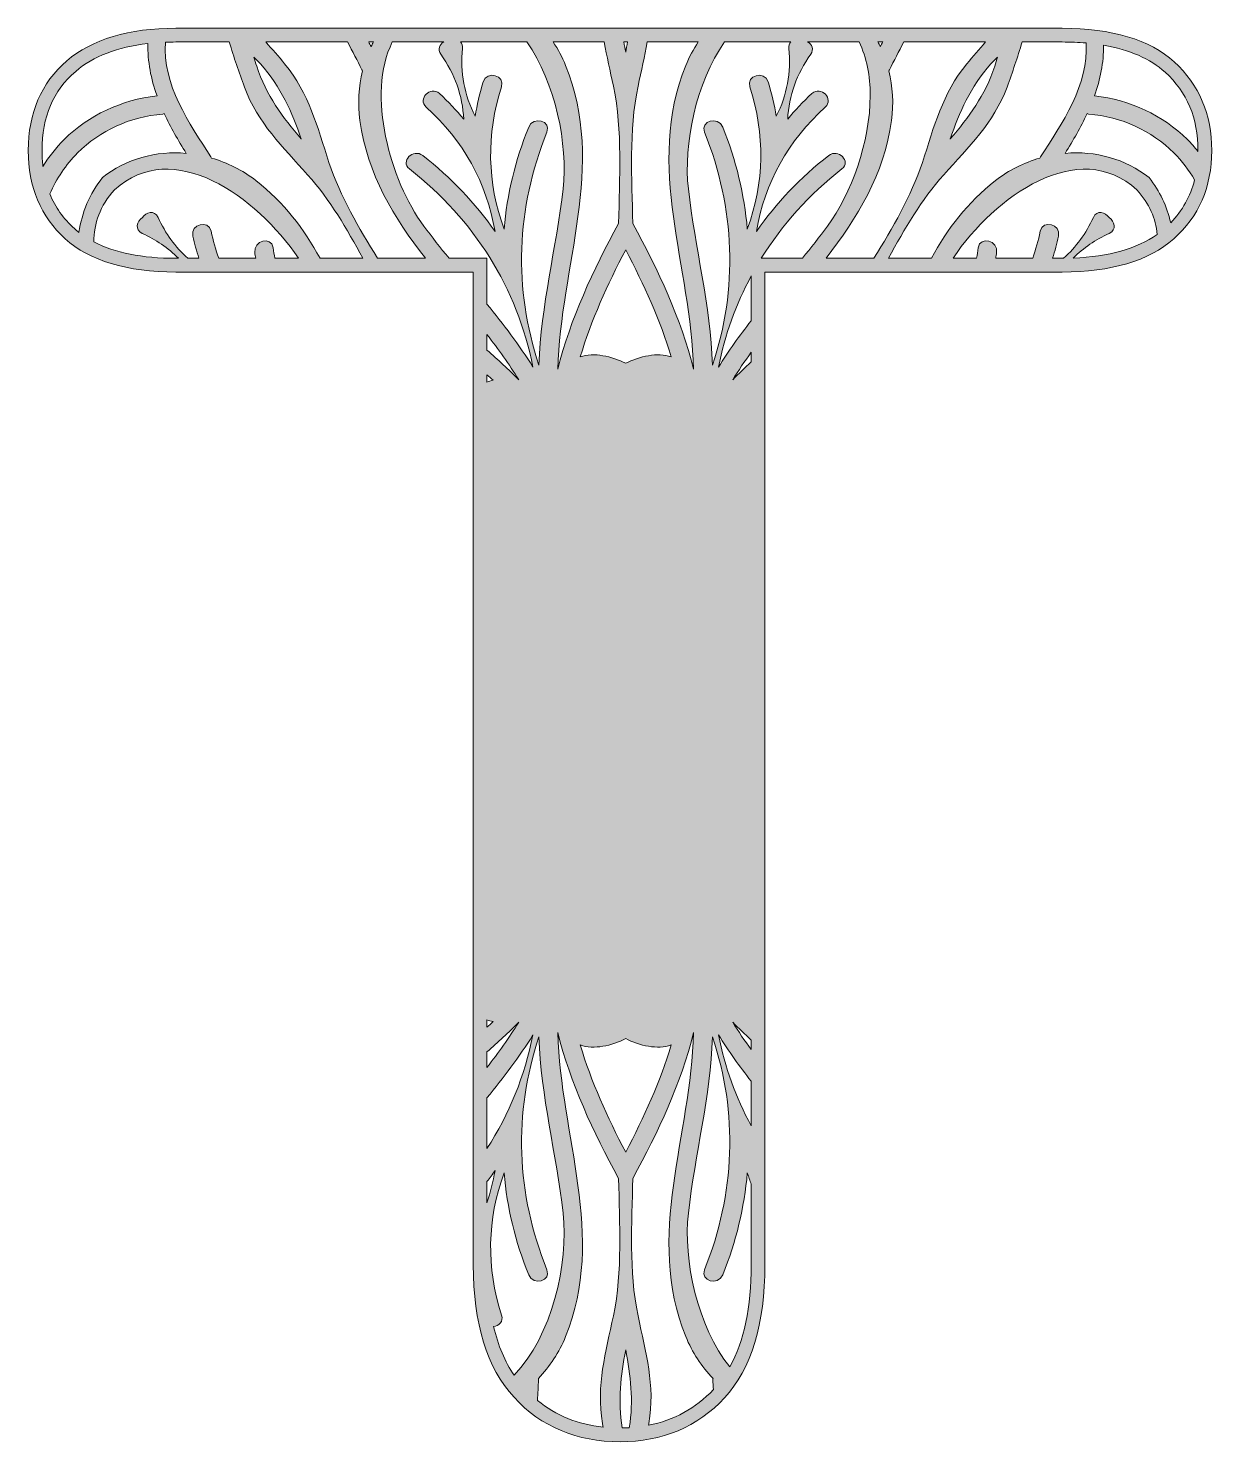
# Model space of a CAD drawing. Extents: x -864 to 2539, y -2536 to -44.
# Drawn here: x 597.6 to 942.4, y -2535.9 to -2124.1 of the extents above; entities that cross this region are included whole.
import ezdxf

# ---------------------------------------------------------------- set-up
doc = ezdxf.new("R2010")
doc.units = 0
doc.header["$MEASUREMENT"] = 0
doc.layers.add('Layer 1', color=7, linetype='Continuous', lineweight=0)

msp = doc.modelspace()

# ---------------------------------------------------------------- hatches: boundary and pattern name
at = {"layer": 'Layer 1', "true_color": 0xed1c24, "transparency": 33554687}
h = msp.add_hatch(color=240, dxfattribs=at)
h.dxf.hatch_style = 2
edge = h.paths.add_edge_path()
edge.add_spline(control_points=[(924.17, -2167.58), (917.28, -2162.06), (908.49, -2159.73), (899.72, -2160.5), (902.08, -2156.71), (904.28, -2152.86), (906.11, -2148.93), (906.26, -2148.95), (906.37, -2149.03), (906.52, -2149.05), (916.22, -2149.83), (924.79, -2153.87), (931.41, -2160.34), (933.75, -2162.74), (935.77, -2165.39), (937.44, -2168.26), (936.23, -2173.05), (933.92, -2177.18), (930.48, -2180.72), (929.38, -2175.97), (927.28, -2171.47), (924.17, -2167.58)], knot_values=[0, 0, 0, 0, 1, 1, 1, 2, 2, 2, 3, 3, 3, 4, 4, 4, 5, 5, 5, 6, 6, 6, 7, 7, 7, 7], degree=3, periodic=0)
edge = h.paths.add_edge_path()
edge.add_spline(control_points=[(864.36, -2166.73), (871.67, -2158.54), (878.83, -2151.74), (882.78, -2141.18), (884.4, -2136.86), (885.84, -2132.47), (887.18, -2128.05), (887.18, -2128.05), (898.85, -2128.05), (898.85, -2128.05), (901.29, -2128.05), (903.61, -2128.15), (905.82, -2128.34), (906.75, -2140.3), (898.7, -2152.06), (892.54, -2161.52), (892.46, -2161.64), (892.4, -2161.76), (892.35, -2161.88), (887.78, -2163.2), (883.36, -2165.38), (879.42, -2168.44), (871.23, -2174.8), (865.39, -2182.58), (860.74, -2191.08), (860.74, -2191.08), (848.24, -2191.08), (848.24, -2191.08), (852.93, -2182.52), (857.78, -2174.1), (864.36, -2166.73)], knot_values=[0, 0, 0, 0, 1, 1, 1, 2, 2, 2, 3, 3, 3, 4, 4, 4, 5, 5, 5, 6, 6, 6, 7, 7, 7, 8, 8, 8, 9, 9, 9, 10, 10, 10, 10], degree=3, periodic=0)
edge = h.paths.add_edge_path()
edge.add_spline(control_points=[(880.01, -2132.43), (879.73, -2133.32), (879.48, -2134.21), (879.2, -2135.1), (876.43, -2143.61), (871.59, -2150.07), (866.25, -2156.27), (866.25, -2156.27), (866.21, -2156.32), (866.21, -2156.32), (868.92, -2148.57), (872.09, -2141.13), (878.1, -2134.46), (878.72, -2133.77), (879.38, -2133.11), (880.01, -2132.43)], knot_values=[0, 0, 0, 0, 1, 1, 1, 2, 2, 2, 3, 3, 3, 4, 4, 4, 5, 5, 5, 5], degree=3, periodic=0)
edge = h.paths.add_edge_path()
edge.add_spline(control_points=[(849.12, -2150.94), (849.79, -2145.98), (849.47, -2141.05), (848.32, -2136.41), (848.4, -2136.3), (848.49, -2136.25), (848.55, -2136.12), (849.85, -2133.55), (851.23, -2130.8), (852.73, -2128.05), (852.73, -2128.05), (876.53, -2128.05), (876.53, -2128.05), (874.66, -2130.13), (872.82, -2132.25), (871.05, -2134.41), (863.89, -2143.11), (861.57, -2152.69), (858.13, -2163.13), (854.8, -2173.19), (849.45, -2182.14), (843.99, -2191.08), (843.99, -2191.08), (830.04, -2191.08), (830.04, -2191.08), (839.2, -2179.21), (846.96, -2166.64), (849.12, -2150.94)], knot_values=[0, 0, 0, 0, 1, 1, 1, 2, 2, 2, 3, 3, 3, 4, 4, 4, 5, 5, 5, 6, 6, 6, 7, 7, 7, 8, 8, 8, 9, 9, 9, 9], degree=3, periodic=0)
edge = h.paths.add_edge_path()
edge.add_spline(control_points=[(846.57, -2128.05), (846.33, -2128.5), (846.08, -2128.94), (845.84, -2129.38), (845.63, -2128.93), (845.41, -2128.49), (845.18, -2128.05), (845.18, -2128.05), (846.57, -2128.05), (846.57, -2128.05)], knot_values=[0, 0, 0, 0, 1, 1, 1, 2, 2, 2, 3, 3, 3, 3], degree=3, periodic=0)
edge = h.paths.add_edge_path()
edge.add_spline(control_points=[(830.81, -2161.12), (822.55, -2167.57), (815.51, -2175.03), (809.74, -2183.25), (812.15, -2169.08), (819.03, -2156.76), (829.81, -2147.02), (832.45, -2144.63), (828.57, -2140.72), (825.94, -2143.09), (823.34, -2145.44), (821.01, -2147.97), (818.86, -2150.58), (819.22, -2143.65), (821.49, -2137.34), (825.57, -2131.61), (826.6, -2130.15), (825.9, -2128.73), (824.68, -2128.05), (824.68, -2128.05), (839.67, -2128.05), (839.67, -2128.05), (841.92, -2132.58), (842.91, -2137.95), (842.91, -2143.64), (842.91, -2157.12), (837.42, -2172.29), (830.48, -2181.7), (828.12, -2184.9), (825.65, -2188.01), (823.15, -2191.08), (823.15, -2191.08), (811.17, -2191.08), (811.17, -2191.08), (817.25, -2181.26), (825.14, -2172.48), (834.68, -2165.06), (837.48, -2162.87), (833.57, -2158.98), (830.81, -2161.12)], knot_values=[0, 0, 0, 0, 1, 1, 1, 2, 2, 2, 3, 3, 3, 4, 4, 4, 5, 5, 5, 6, 6, 6, 7, 7, 7, 8, 8, 8, 9, 9, 9, 10, 10, 10, 11, 11, 11, 12, 12, 12, 13, 13, 13, 13], degree=3, periodic=0)
edge = h.paths.add_edge_path()
edge.add_spline(control_points=[(808.22, -2443.94), (803.79, -2435.68), (800.57, -2426.78), (798.7, -2417.39), (801.6, -2422.08), (804.83, -2426.53), (808.22, -2430.87), (808.22, -2430.87), (808.22, -2443.94), (808.22, -2443.94)], knot_values=[0, 0, 0, 0, 1, 1, 1, 2, 2, 2, 3, 3, 3, 3], degree=3, periodic=0)
edge = h.paths.add_edge_path()
edge.add_spline(control_points=[(771.66, -2509.19), (773.07, -2516.58), (774, -2523.94), (772.71, -2531.86), (772.02, -2531.9), (771.33, -2531.93), (770.63, -2531.94), (769.33, -2523.98), (770.25, -2516.6), (771.66, -2509.19)], knot_values=[0, 0, 0, 0, 1, 1, 1, 2, 2, 2, 3, 3, 3, 3], degree=3, periodic=0)
edge = h.paths.add_edge_path()
edge.add_spline(control_points=[(735.48, -2499.04), (731.03, -2485.22), (731.23, -2471.11), (736.22, -2457.63), (737.1, -2467.64), (739.47, -2477.62), (743.4, -2487.32), (744.72, -2490.57), (750.05, -2489.15), (748.71, -2485.85), (739.72, -2463.67), (738.92, -2440.11), (746.38, -2418), (746.92, -2435.27), (751.47, -2452.07), (753.41, -2469.33), (755.05, -2483.96), (750.15, -2505.32), (739.14, -2516.58), (736.47, -2512.64), (734.47, -2507.91), (733.15, -2502.4), (734.69, -2502.23), (736.1, -2500.95), (735.48, -2499.04)], knot_values=[0, 0, 0, 0, 1, 1, 1, 2, 2, 2, 3, 3, 3, 4, 4, 4, 5, 5, 5, 6, 6, 6, 7, 7, 7, 8, 8, 8, 8], degree=3, periodic=0)
edge = h.paths.add_edge_path()
edge.add_spline(control_points=[(731.24, -2460.13), (732.04, -2459.08), (732.83, -2458.01), (733.59, -2456.92), (733.04, -2460.15), (732.24, -2463.28), (731.24, -2466.31), (731.24, -2466.31), (731.24, -2460.13), (731.24, -2460.13)], knot_values=[0, 0, 0, 0, 1, 1, 1, 2, 2, 2, 3, 3, 3, 3], degree=3, periodic=0)
edge = h.paths.add_edge_path()
edge.add_spline(control_points=[(731.24, -2435.72), (736.03, -2429.85), (740.64, -2423.85), (744.63, -2417.39), (742.25, -2429.33), (737.7, -2440.49), (731.24, -2450.52), (731.24, -2450.52), (731.24, -2435.72), (731.24, -2435.72)], knot_values=[0, 0, 0, 0, 1, 1, 1, 2, 2, 2, 3, 3, 3, 3], degree=3, periodic=0)
edge = h.paths.add_edge_path()
edge.add_spline(control_points=[(731.24, -2217.86), (731.24, -2217.86), (731.24, -2213.31), (731.24, -2213.31), (734.54, -2217.57), (737.69, -2221.93), (740.48, -2226.5), (737.57, -2223.49), (734.47, -2220.61), (731.24, -2217.86)], knot_values=[0, 0, 0, 0, 1, 1, 1, 2, 2, 2, 3, 3, 3, 3], degree=3, periodic=0)
edge = h.paths.add_edge_path()
edge.add_spline(control_points=[(731.24, -2225.03), (731.83, -2225.56), (732.42, -2226.1), (733, -2226.64), (732.41, -2226.75), (731.82, -2226.92), (731.24, -2227.14), (731.24, -2227.14), (731.24, -2225.03), (731.24, -2225.03)], knot_values=[0, 0, 0, 0, 1, 1, 1, 2, 2, 2, 3, 3, 3, 3], degree=3, periodic=0)
edge = h.paths.add_edge_path()
edge.add_spline(control_points=[(731.24, -2413.03), (731.82, -2413.25), (732.41, -2413.43), (733, -2413.53), (732.42, -2414.08), (731.83, -2414.61), (731.24, -2415.15), (731.24, -2415.15), (731.24, -2413.03), (731.24, -2413.03)], knot_values=[0, 0, 0, 0, 1, 1, 1, 2, 2, 2, 3, 3, 3, 3], degree=3, periodic=0)
edge = h.paths.add_edge_path()
edge.add_spline(control_points=[(731.24, -2422.32), (734.47, -2419.56), (737.57, -2416.69), (740.48, -2413.68), (737.69, -2418.25), (734.54, -2422.61), (731.24, -2426.87), (731.24, -2426.87), (731.24, -2422.32), (731.24, -2422.32)], knot_values=[0, 0, 0, 0, 1, 1, 1, 2, 2, 2, 3, 3, 3, 3], degree=3, periodic=0)
edge = h.paths.add_edge_path()
edge.add_spline(control_points=[(753.41, -2170.84), (751.47, -2188.1), (746.92, -2204.9), (746.38, -2222.18), (738.92, -2200.06), (739.72, -2176.5), (748.71, -2154.32), (750.05, -2151.02), (744.72, -2149.6), (743.4, -2152.85), (739.47, -2162.56), (737.1, -2172.54), (736.22, -2182.55), (731.23, -2169.06), (731.03, -2154.96), (735.48, -2141.13), (736.58, -2137.74), (731.25, -2136.3), (730.17, -2139.67), (729.09, -2143), (728.35, -2146.35), (727.78, -2149.7), (724.64, -2143.5), (723.43, -2136.9), (724.11, -2129.91), (724.18, -2129.1), (723.95, -2128.48), (723.54, -2128.05), (723.54, -2128.05), (742.84, -2128.05), (742.84, -2128.05), (751.23, -2139.88), (754.85, -2157.96), (753.41, -2170.84)], knot_values=[0, 0, 0, 0, 1, 1, 1, 2, 2, 2, 3, 3, 3, 4, 4, 4, 5, 5, 5, 6, 6, 6, 7, 7, 7, 8, 8, 8, 9, 9, 9, 10, 10, 10, 11, 11, 11, 11], degree=3, periodic=0)
edge = h.paths.add_edge_path()
edge.add_spline(control_points=[(768.07, -2140.93), (770.83, -2154.19), (769.79, -2167.54), (769.61, -2180.97), (762.16, -2194.49), (755.52, -2208.83), (751.88, -2223.44), (752.61, -2193.62), (766.06, -2164.05), (754.16, -2134.89), (753.18, -2132.45), (751.95, -2130.17), (750.53, -2128.05), (750.53, -2128.05), (765.38, -2128.05), (765.38, -2128.05), (766.13, -2132.26), (767.14, -2136.48), (768.07, -2140.93)], knot_values=[0, 0, 0, 0, 1, 1, 1, 2, 2, 2, 3, 3, 3, 4, 4, 4, 5, 5, 5, 6, 6, 6, 6], degree=3, periodic=0)
edge = h.paths.add_edge_path()
edge.add_spline(control_points=[(784.91, -2420.33), (781.74, -2431), (776.99, -2441.48), (771.66, -2451.53), (766.33, -2441.48), (761.59, -2431), (758.42, -2420.33), (762.36, -2421.78), (767.71, -2420.52), (771.66, -2418.49), (775.61, -2420.52), (780.97, -2421.78), (784.91, -2420.33)], knot_values=[0, 0, 0, 0, 1, 1, 1, 2, 2, 2, 3, 3, 3, 4, 4, 4, 4], degree=3, periodic=0)
edge = h.paths.add_edge_path()
edge.add_spline(control_points=[(771.66, -2221.69), (767.71, -2219.66), (762.36, -2218.4), (758.42, -2219.84), (761.59, -2209.17), (766.33, -2198.7), (771.66, -2188.65), (776.99, -2198.7), (781.74, -2209.17), (784.91, -2219.84), (780.97, -2218.4), (775.61, -2219.66), (771.66, -2221.69)], knot_values=[0, 0, 0, 0, 1, 1, 1, 2, 2, 2, 3, 3, 3, 4, 4, 4, 4], degree=3, periodic=0)
edge = h.paths.add_edge_path()
edge.add_spline(control_points=[(789.16, -2134.89), (777.27, -2164.05), (790.72, -2193.62), (791.44, -2223.44), (787.81, -2208.83), (781.17, -2194.49), (773.72, -2180.97), (773.53, -2167.54), (772.5, -2154.19), (775.26, -2140.93), (776.18, -2136.48), (777.2, -2132.26), (777.95, -2128.05), (777.95, -2128.05), (792.8, -2128.05), (792.8, -2128.05), (791.38, -2130.17), (790.15, -2132.45), (789.16, -2134.89)], knot_values=[0, 0, 0, 0, 1, 1, 1, 2, 2, 2, 3, 3, 3, 4, 4, 4, 5, 5, 5, 6, 6, 6, 6], degree=3, periodic=0)
edge = h.paths.add_edge_path()
edge.add_spline(control_points=[(819.22, -2129.91), (819.9, -2136.9), (818.69, -2143.5), (815.55, -2149.7), (814.98, -2146.35), (814.23, -2143), (813.16, -2139.67), (812.07, -2136.3), (806.74, -2137.74), (807.84, -2141.13), (812.3, -2154.96), (812.1, -2169.06), (807.1, -2182.55), (806.23, -2172.54), (803.85, -2162.56), (799.93, -2152.85), (798.6, -2149.6), (793.27, -2151.02), (794.61, -2154.32), (803.6, -2176.5), (804.41, -2200.06), (796.95, -2222.18), (796.4, -2204.9), (791.86, -2188.1), (789.92, -2170.84), (788.48, -2157.96), (792.09, -2139.88), (800.49, -2128.05), (800.49, -2128.05), (819.78, -2128.05), (819.78, -2128.05), (819.38, -2128.48), (819.14, -2129.1), (819.22, -2129.91)], knot_values=[0, 0, 0, 0, 1, 1, 1, 2, 2, 2, 3, 3, 3, 4, 4, 4, 5, 5, 5, 6, 6, 6, 7, 7, 7, 8, 8, 8, 9, 9, 9, 10, 10, 10, 11, 11, 11, 11], degree=3, periodic=0)
edge = h.paths.add_edge_path()
edge.add_spline(control_points=[(772.19, -2128.05), (772.03, -2129.03), (771.85, -2130.01), (771.66, -2130.99), (771.48, -2130.01), (771.3, -2129.03), (771.13, -2128.05), (771.13, -2128.05), (772.19, -2128.05), (772.19, -2128.05)], knot_values=[0, 0, 0, 0, 1, 1, 1, 2, 2, 2, 3, 3, 3, 3], degree=3, periodic=0)
edge = h.paths.add_edge_path()
edge.add_spline(control_points=[(712.85, -2181.7), (702.98, -2168.32), (696.05, -2143.33), (703.65, -2128.05), (703.65, -2128.05), (718.65, -2128.05), (718.65, -2128.05), (717.43, -2128.73), (716.72, -2130.15), (717.76, -2131.61), (721.84, -2137.34), (724.11, -2143.65), (724.46, -2150.58), (722.32, -2147.97), (719.98, -2145.44), (717.39, -2143.09), (714.76, -2140.72), (710.88, -2144.63), (713.51, -2147.02), (724.29, -2156.76), (731.17, -2169.08), (733.59, -2183.25), (727.82, -2175.03), (720.78, -2167.57), (712.52, -2161.12), (709.76, -2158.98), (705.85, -2162.87), (708.65, -2165.06), (727.57, -2179.79), (740.06, -2199.85), (744.63, -2222.79), (740.64, -2216.32), (736.03, -2210.33), (731.24, -2204.45), (731.24, -2204.45), (731.24, -2191.08), (731.24, -2191.08), (731.24, -2191.08), (720.18, -2191.08), (720.18, -2191.08), (717.67, -2188.01), (715.21, -2184.9), (712.85, -2181.7)], knot_values=[0, 0, 0, 0, 1, 1, 1, 2, 2, 2, 3, 3, 3, 4, 4, 4, 5, 5, 5, 6, 6, 6, 7, 7, 7, 8, 8, 8, 9, 9, 9, 10, 10, 10, 11, 11, 11, 12, 12, 12, 13, 13, 13, 14, 14, 14, 14], degree=3, periodic=0)
edge = h.paths.add_edge_path()
edge.add_spline(control_points=[(698.15, -2128.05), (697.92, -2128.49), (697.7, -2128.93), (697.48, -2129.38), (697.25, -2128.94), (697, -2128.5), (696.76, -2128.05), (696.76, -2128.05), (698.15, -2128.05), (698.15, -2128.05)], knot_values=[0, 0, 0, 0, 1, 1, 1, 2, 2, 2, 3, 3, 3, 3], degree=3, periodic=0)
edge = h.paths.add_edge_path()
edge.add_spline(control_points=[(685.19, -2163.13), (681.76, -2152.69), (679.44, -2143.11), (672.28, -2134.41), (670.5, -2132.25), (668.67, -2130.13), (666.8, -2128.05), (666.8, -2128.05), (690.6, -2128.05), (690.6, -2128.05), (692.1, -2130.8), (693.48, -2133.55), (694.78, -2136.12), (694.83, -2136.25), (694.93, -2136.3), (695.01, -2136.41), (693.85, -2141.05), (693.53, -2145.98), (694.21, -2150.94), (696.37, -2166.64), (704.13, -2179.21), (713.28, -2191.08), (713.28, -2191.08), (699.34, -2191.08), (699.34, -2191.08), (693.87, -2182.14), (688.52, -2173.19), (685.19, -2163.13)], knot_values=[0, 0, 0, 0, 1, 1, 1, 2, 2, 2, 3, 3, 3, 4, 4, 4, 5, 5, 5, 6, 6, 6, 7, 7, 7, 8, 8, 8, 9, 9, 9, 9], degree=3, periodic=0)
edge = h.paths.add_edge_path()
edge.add_spline(control_points=[(665.23, -2134.46), (671.23, -2141.13), (674.4, -2148.57), (677.12, -2156.32), (677.12, -2156.32), (677.08, -2156.27), (677.08, -2156.27), (671.74, -2150.07), (666.9, -2143.61), (664.13, -2135.1), (663.85, -2134.21), (663.6, -2133.32), (663.32, -2132.43), (663.94, -2133.11), (664.6, -2133.77), (665.23, -2134.46)], knot_values=[0, 0, 0, 0, 1, 1, 1, 2, 2, 2, 3, 3, 3, 4, 4, 4, 5, 5, 5, 5], degree=3, periodic=0)
edge = h.paths.add_edge_path()
edge.add_spline(control_points=[(663.9, -2168.44), (659.96, -2165.38), (655.55, -2163.2), (650.98, -2161.88), (650.92, -2161.76), (650.87, -2161.64), (650.79, -2161.52), (644.59, -2152), (636.48, -2140.15), (637.53, -2128.12), (638.54, -2128.08), (639.56, -2128.05), (640.6, -2128.05), (640.6, -2128.05), (656.15, -2128.05), (656.15, -2128.05), (657.48, -2132.47), (658.93, -2136.86), (660.55, -2141.18), (664.5, -2151.74), (671.66, -2158.54), (678.96, -2166.73), (685.55, -2174.1), (690.4, -2182.52), (695.08, -2191.08), (695.08, -2191.08), (682.59, -2191.08), (682.59, -2191.08), (677.93, -2182.58), (672.1, -2174.8), (663.9, -2168.44)], knot_values=[0, 0, 0, 0, 1, 1, 1, 2, 2, 2, 3, 3, 3, 4, 4, 4, 5, 5, 5, 6, 6, 6, 7, 7, 7, 8, 8, 8, 9, 9, 9, 10, 10, 10, 10], degree=3, periodic=0)
edge = h.paths.add_edge_path()
edge.add_spline(control_points=[(601.57, -2159.7), (601.57, -2149.83), (604.78, -2142.27), (611.39, -2136.6), (616.52, -2132.21), (623.58, -2129.5), (632.44, -2128.49), (632.3, -2133.75), (633.32, -2138.81), (635.08, -2143.72), (624.61, -2144.94), (615.25, -2149.35), (607.99, -2156.42), (605.64, -2158.83), (603.58, -2161.49), (601.84, -2164.34), (601.66, -2162.85), (601.57, -2161.31), (601.57, -2159.7)], knot_values=[0, 0, 0, 0, 1, 1, 1, 2, 2, 2, 3, 3, 3, 4, 4, 4, 5, 5, 5, 6, 6, 6, 6], degree=3, periodic=0)
edge = h.paths.add_edge_path()
edge.add_spline(control_points=[(603.84, -2172.31), (605.78, -2167.86), (608.51, -2163.83), (611.92, -2160.34), (618.53, -2153.87), (627.11, -2149.83), (636.8, -2149.05), (636.96, -2149.03), (637.07, -2148.95), (637.21, -2148.93), (639.04, -2152.86), (641.24, -2156.71), (643.6, -2160.5), (634.84, -2159.73), (626.05, -2162.06), (619.16, -2167.58), (615.44, -2172.23), (613.18, -2177.74), (612.33, -2183.53), (611.88, -2183.17), (611.44, -2182.81), (611.02, -2182.43), (607.8, -2179.51), (605.41, -2176.15), (603.84, -2172.31)], knot_values=[0, 0, 0, 0, 1, 1, 1, 2, 2, 2, 3, 3, 3, 4, 4, 4, 5, 5, 5, 6, 6, 6, 7, 7, 7, 8, 8, 8, 8], degree=3, periodic=0)
edge = h.paths.add_edge_path()
edge.add_spline(control_points=[(668.91, -2188), (668.42, -2184.48), (663.09, -2185.92), (663.57, -2189.39), (663.65, -2189.96), (663.75, -2190.52), (663.84, -2191.08), (663.84, -2191.08), (653.05, -2191.08), (653.05, -2191.08), (652.17, -2188.53), (651.44, -2185.9), (650.86, -2183.2), (650.1, -2179.71), (644.77, -2181.13), (645.51, -2184.59), (646, -2186.81), (646.6, -2188.97), (647.29, -2191.08), (647.29, -2191.08), (644.07, -2191.08), (644.07, -2191.08), (640.4, -2187.8), (637.51, -2183.82), (635.38, -2179.17), (634.38, -2176.94), (631.84, -2177.59), (630.81, -2179.23), (629.17, -2180.27), (628.52, -2182.8), (630.74, -2183.81), (634.79, -2185.65), (638.32, -2188.08), (641.33, -2191.08), (641.33, -2191.08), (640.6, -2191.08), (640.6, -2191.08), (630.76, -2191.08), (622.76, -2189.48), (616.69, -2186.32), (616.68, -2180.97), (618.46, -2175.77), (622.7, -2171.12), (639.71, -2155.63), (664.08, -2172.92), (676.29, -2191.08), (676.29, -2191.08), (669.41, -2191.08), (669.41, -2191.08), (669.24, -2190.06), (669.06, -2189.03), (668.91, -2188)], knot_values=[0, 0, 0, 0, 1, 1, 1, 2, 2, 2, 3, 3, 3, 4, 4, 4, 5, 5, 5, 6, 6, 6, 7, 7, 7, 8, 8, 8, 9, 9, 9, 10, 10, 10, 11, 11, 11, 12, 12, 12, 13, 13, 13, 14, 14, 14, 15, 15, 15, 16, 16, 16, 17, 17, 17, 17], degree=3, periodic=0)
edge = h.paths.add_edge_path()
edge.add_spline(control_points=[(745.96, -2523.94), (746.05, -2521.85), (746.17, -2519.8), (746.27, -2517.84), (746.27, -2517.71), (746.22, -2517.62), (746.21, -2517.49), (749.52, -2514.04), (752.28, -2509.94), (754.16, -2505.29), (766.06, -2476.12), (752.61, -2446.56), (751.88, -2416.74), (755.52, -2431.35), (762.16, -2445.68), (769.61, -2459.2), (769.79, -2472.63), (770.83, -2485.99), (768.07, -2499.24), (765.83, -2510.01), (763.03, -2519.46), (764.89, -2530.59), (764.95, -2530.95), (765.02, -2531.32), (765.08, -2531.68), (757.73, -2530.9), (751.33, -2528.31), (745.96, -2523.94)], knot_values=[0, 0, 0, 0, 1, 1, 1, 2, 2, 2, 3, 3, 3, 4, 4, 4, 5, 5, 5, 6, 6, 6, 7, 7, 7, 8, 8, 8, 9, 9, 9, 9], degree=3, periodic=0)
edge = h.paths.add_edge_path()
edge.add_spline(control_points=[(778.34, -2531.16), (778.37, -2530.97), (778.41, -2530.78), (778.44, -2530.59), (780.29, -2519.46), (777.5, -2510.01), (775.26, -2499.24), (772.5, -2485.99), (773.53, -2472.63), (773.72, -2459.2), (781.17, -2445.68), (787.81, -2431.35), (791.44, -2416.74), (790.72, -2446.56), (777.27, -2476.12), (789.16, -2505.29), (791.05, -2509.94), (793.8, -2514.04), (797.12, -2517.49), (797.11, -2517.62), (797.05, -2517.71), (797.05, -2517.84), (797.1, -2518.79), (797.16, -2519.77), (797.21, -2520.75), (792.04, -2526.22), (785.72, -2529.7), (778.34, -2531.16)], knot_values=[0, 0, 0, 0, 1, 1, 1, 2, 2, 2, 3, 3, 3, 4, 4, 4, 5, 5, 5, 6, 6, 6, 7, 7, 7, 8, 8, 8, 9, 9, 9, 9], degree=3, periodic=0)
edge = h.paths.add_edge_path()
edge.add_spline(control_points=[(808.22, -2484.44), (808.22, -2496.75), (806.13, -2506.69), (802.02, -2514.14), (792.54, -2502.44), (788.39, -2482.97), (789.92, -2469.33), (791.86, -2452.07), (796.4, -2435.27), (796.95, -2418), (804.41, -2440.11), (803.6, -2463.67), (794.61, -2485.85), (793.27, -2489.15), (798.6, -2490.57), (799.93, -2487.32), (803.85, -2477.62), (806.23, -2467.64), (807.1, -2457.63), (807.51, -2458.72), (807.87, -2459.83), (808.22, -2460.93), (808.22, -2460.93), (808.22, -2484.44), (808.22, -2484.44)], knot_values=[0, 0, 0, 0, 1, 1, 1, 2, 2, 2, 3, 3, 3, 4, 4, 4, 5, 5, 5, 6, 6, 6, 7, 7, 7, 8, 8, 8, 8], degree=3, periodic=0)
edge = h.paths.add_edge_path()
edge.add_spline(control_points=[(808.22, -2421.69), (806.33, -2419.08), (804.52, -2416.42), (802.85, -2413.68), (804.57, -2415.46), (806.37, -2417.2), (808.22, -2418.89), (808.22, -2418.89), (808.22, -2421.69), (808.22, -2421.69)], knot_values=[0, 0, 0, 0, 1, 1, 1, 2, 2, 2, 3, 3, 3, 3], degree=3, periodic=0)
edge = h.paths.add_edge_path()
edge.add_spline(control_points=[(808.22, -2221.28), (806.37, -2222.98), (804.57, -2224.71), (802.85, -2226.5), (804.52, -2223.76), (806.33, -2221.09), (808.22, -2218.48), (808.22, -2218.48), (808.22, -2221.28), (808.22, -2221.28)], knot_values=[0, 0, 0, 0, 1, 1, 1, 2, 2, 2, 3, 3, 3, 3], degree=3, periodic=0)
edge = h.paths.add_edge_path()
edge.add_spline(control_points=[(808.22, -2209.3), (804.83, -2213.64), (801.6, -2218.09), (798.7, -2222.79), (800.57, -2213.4), (803.79, -2204.5), (808.22, -2196.24), (808.22, -2196.24), (808.22, -2209.3), (808.22, -2209.3)], knot_values=[0, 0, 0, 0, 1, 1, 1, 2, 2, 2, 3, 3, 3, 3], degree=3, periodic=0)
edge = h.paths.add_edge_path()
edge.add_spline(control_points=[(902.06, -2191.01), (905.06, -2188.04), (908.57, -2185.64), (912.58, -2183.81), (914.81, -2182.8), (914.16, -2180.27), (912.52, -2179.23), (911.48, -2177.59), (908.95, -2176.94), (907.94, -2179.17), (905.82, -2183.82), (902.93, -2187.79), (899.27, -2191.07), (899.13, -2191.07), (898.99, -2191.08), (898.85, -2191.08), (898.85, -2191.08), (896.03, -2191.08), (896.03, -2191.08), (896.72, -2188.97), (897.33, -2186.81), (897.81, -2184.59), (898.56, -2181.13), (893.23, -2179.71), (892.47, -2183.2), (891.89, -2185.9), (891.15, -2188.53), (890.27, -2191.08), (890.27, -2191.08), (879.49, -2191.08), (879.49, -2191.08), (879.58, -2190.52), (879.68, -2189.96), (879.76, -2189.39), (880.23, -2185.92), (874.92, -2184.48), (874.41, -2188), (874.27, -2189.03), (874.09, -2190.06), (873.92, -2191.08), (873.92, -2191.08), (867.04, -2191.08), (867.04, -2191.08), (879.25, -2172.92), (903.62, -2155.63), (920.63, -2171.12), (924.28, -2175.13), (926.11, -2179.55), (926.54, -2184.12), (920.63, -2188.31), (912.43, -2190.62), (902.06, -2191.01)], knot_values=[0, 0, 0, 0, 1, 1, 1, 2, 2, 2, 3, 3, 3, 4, 4, 4, 5, 5, 5, 6, 6, 6, 7, 7, 7, 8, 8, 8, 9, 9, 9, 10, 10, 10, 11, 11, 11, 12, 12, 12, 13, 13, 13, 14, 14, 14, 15, 15, 15, 16, 16, 16, 17, 17, 17, 17], degree=3, periodic=0)
edge = h.paths.add_edge_path()
edge.add_spline(control_points=[(938.43, -2159.96), (937.46, -2158.73), (936.43, -2157.55), (935.33, -2156.42), (928.08, -2149.35), (918.72, -2144.94), (908.25, -2143.72), (909.95, -2138.96), (910.97, -2134.07), (910.91, -2128.99), (918.49, -2130.29), (924.5, -2132.91), (928.83, -2136.84), (935.29, -2142.7), (938.43, -2150.18), (938.43, -2159.7), (938.43, -2159.79), (938.43, -2159.87), (938.43, -2159.96)], knot_values=[0, 0, 0, 0, 1, 1, 1, 2, 2, 2, 3, 3, 3, 4, 4, 4, 5, 5, 5, 6, 6, 6, 6], degree=3, periodic=0)
edge = h.paths.add_edge_path()
edge.add_spline(control_points=[(931.52, -2133.87), (924.33, -2127.36), (913.34, -2124.05), (898.85, -2124.05), (898.85, -2124.05), (640.6, -2124.05), (640.6, -2124.05), (626.85, -2124.05), (616.15, -2127.25), (608.79, -2133.56), (601.34, -2139.95), (597.57, -2148.74), (597.57, -2159.7), (597.57, -2170.28), (601.2, -2178.92), (608.34, -2185.4), (615.43, -2191.82), (626.28, -2195.08), (640.6, -2195.08), (640.6, -2195.08), (727.24, -2195.08), (727.24, -2195.08), (727.24, -2195.08), (727.24, -2484.44), (727.24, -2484.44), (727.24, -2501.48), (731.24, -2514.45), (739.12, -2523), (747.04, -2531.6), (757.43, -2535.95), (770.01, -2535.95), (782.37, -2535.95), (792.62, -2531.64), (800.48, -2523.14), (808.26, -2514.68), (812.22, -2501.66), (812.22, -2484.44), (812.22, -2484.44), (812.22, -2195.08), (812.22, -2195.08), (812.22, -2195.08), (898.85, -2195.08), (898.85, -2195.08), (913.15, -2195.08), (924.09, -2191.83), (931.36, -2185.41), (938.72, -2178.94), (942.43, -2170.29), (942.43, -2159.7), (942.43, -2149.13), (938.76, -2140.44), (931.52, -2133.87)], knot_values=[0, 0, 0, 0, 1, 1, 1, 2, 2, 2, 3, 3, 3, 4, 4, 4, 5, 5, 5, 6, 6, 6, 7, 7, 7, 8, 8, 8, 9, 9, 9, 10, 10, 10, 11, 11, 11, 12, 12, 12, 13, 13, 13, 14, 14, 14, 15, 15, 15, 16, 16, 16, 17, 17, 17, 17], degree=3, periodic=0)

# ---------------------------------------------------------------- linework, layer by layer
at = {"layer": 'Layer 1'}
for points, knots in [([(931.52, -2133.87), (924.33, -2127.36), (913.34, -2124.05), (898.85, -2124.05), (898.85, -2124.05), (640.6, -2124.05), (640.6, -2124.05), (626.85, -2124.05), (616.15, -2127.25), (608.79, -2133.56), (601.34, -2139.95), (597.57, -2148.74), (597.57, -2159.7), (597.57, -2170.28), (601.2, -2178.92), (608.34, -2185.4), (615.43, -2191.82), (626.28, -2195.08), (640.6, -2195.08), (640.6, -2195.08), (727.24, -2195.08), (727.24, -2195.08), (727.24, -2195.08), (727.24, -2484.44), (727.24, -2484.44), (727.24, -2501.48), (731.24, -2514.45), (739.12, -2523), (747.04, -2531.6), (757.43, -2535.95), (770.01, -2535.95), (782.37, -2535.95), (792.62, -2531.64), (800.48, -2523.14), (808.26, -2514.68), (812.22, -2501.66), (812.22, -2484.44), (812.22, -2484.44), (812.22, -2195.08), (812.22, -2195.08), (812.22, -2195.08), (898.85, -2195.08), (898.85, -2195.08), (913.15, -2195.08), (924.09, -2191.83), (931.36, -2185.41), (938.72, -2178.94), (942.43, -2170.29), (942.43, -2159.7), (942.43, -2149.13), (938.76, -2140.44), (931.52, -2133.87)], [0, 0, 0, 0, 1, 1, 1, 2, 2, 2, 3, 3, 3, 4, 4, 4, 5, 5, 5, 6, 6, 6, 7, 7, 7, 8, 8, 8, 9, 9, 9, 10, 10, 10, 11, 11, 11, 12, 12, 12, 13, 13, 13, 14, 14, 14, 15, 15, 15, 16, 16, 16, 17, 17, 17, 17]), ([(601.57, -2159.7), (601.57, -2149.83), (604.78, -2142.27), (611.39, -2136.6), (616.52, -2132.21), (623.58, -2129.5), (632.44, -2128.49), (632.3, -2133.75), (633.32, -2138.81), (635.08, -2143.72), (624.61, -2144.94), (615.25, -2149.35), (607.99, -2156.42), (605.64, -2158.83), (603.58, -2161.49), (601.84, -2164.34), (601.66, -2162.85), (601.57, -2161.31), (601.57, -2159.7)], [0, 0, 0, 0, 1, 1, 1, 2, 2, 2, 3, 3, 3, 4, 4, 4, 5, 5, 5, 6, 6, 6, 6]), ([(663.9, -2168.44), (659.96, -2165.38), (655.55, -2163.2), (650.98, -2161.88), (650.92, -2161.76), (650.87, -2161.64), (650.79, -2161.52), (644.59, -2152), (636.48, -2140.15), (637.53, -2128.12), (638.54, -2128.08), (639.56, -2128.05), (640.6, -2128.05), (640.6, -2128.05), (656.15, -2128.05), (656.15, -2128.05), (657.48, -2132.47), (658.93, -2136.86), (660.55, -2141.18), (664.5, -2151.74), (671.66, -2158.54), (678.96, -2166.73), (685.55, -2174.1), (690.4, -2182.52), (695.08, -2191.08), (695.08, -2191.08), (682.59, -2191.08), (682.59, -2191.08), (677.93, -2182.58), (672.1, -2174.8), (663.9, -2168.44)], [0, 0, 0, 0, 1, 1, 1, 2, 2, 2, 3, 3, 3, 4, 4, 4, 5, 5, 5, 6, 6, 6, 7, 7, 7, 8, 8, 8, 9, 9, 9, 10, 10, 10, 10]), ([(685.19, -2163.13), (681.76, -2152.69), (679.44, -2143.11), (672.28, -2134.41), (670.5, -2132.25), (668.67, -2130.13), (666.8, -2128.05), (666.8, -2128.05), (690.6, -2128.05), (690.6, -2128.05), (692.1, -2130.8), (693.48, -2133.55), (694.78, -2136.12), (694.83, -2136.25), (694.93, -2136.3), (695.01, -2136.41), (693.85, -2141.05), (693.53, -2145.98), (694.21, -2150.94), (696.37, -2166.64), (704.13, -2179.21), (713.28, -2191.08), (713.28, -2191.08), (699.34, -2191.08), (699.34, -2191.08), (693.87, -2182.14), (688.52, -2173.19), (685.19, -2163.13)], [0, 0, 0, 0, 1, 1, 1, 2, 2, 2, 3, 3, 3, 4, 4, 4, 5, 5, 5, 6, 6, 6, 7, 7, 7, 8, 8, 8, 9, 9, 9, 9]), ([(712.85, -2181.7), (702.98, -2168.32), (696.05, -2143.33), (703.65, -2128.05), (703.65, -2128.05), (718.65, -2128.05), (718.65, -2128.05), (717.43, -2128.73), (716.72, -2130.15), (717.76, -2131.61), (721.84, -2137.34), (724.11, -2143.65), (724.46, -2150.58), (722.32, -2147.97), (719.98, -2145.44), (717.39, -2143.09), (714.76, -2140.72), (710.88, -2144.63), (713.51, -2147.02), (724.29, -2156.76), (731.17, -2169.08), (733.59, -2183.25), (727.82, -2175.03), (720.78, -2167.57), (712.52, -2161.12), (709.76, -2158.98), (705.85, -2162.87), (708.65, -2165.06), (727.57, -2179.79), (740.06, -2199.85), (744.63, -2222.79), (740.64, -2216.32), (736.03, -2210.33), (731.24, -2204.45), (731.24, -2204.45), (731.24, -2191.08), (731.24, -2191.08), (731.24, -2191.08), (720.18, -2191.08), (720.18, -2191.08), (717.67, -2188.01), (715.21, -2184.9), (712.85, -2181.7)], [0, 0, 0, 0, 1, 1, 1, 2, 2, 2, 3, 3, 3, 4, 4, 4, 5, 5, 5, 6, 6, 6, 7, 7, 7, 8, 8, 8, 9, 9, 9, 10, 10, 10, 11, 11, 11, 12, 12, 12, 13, 13, 13, 14, 14, 14, 14]), ([(698.15, -2128.05), (697.92, -2128.49), (697.7, -2128.93), (697.48, -2129.38), (697.25, -2128.94), (697, -2128.5), (696.76, -2128.05), (696.76, -2128.05), (698.15, -2128.05), (698.15, -2128.05)], [0, 0, 0, 0, 1, 1, 1, 2, 2, 2, 3, 3, 3, 3]), ([(753.41, -2170.84), (751.47, -2188.1), (746.92, -2204.9), (746.38, -2222.18), (738.92, -2200.06), (739.72, -2176.5), (748.71, -2154.32), (750.05, -2151.02), (744.72, -2149.6), (743.4, -2152.85), (739.47, -2162.56), (737.1, -2172.54), (736.22, -2182.55), (731.23, -2169.06), (731.03, -2154.96), (735.48, -2141.13), (736.58, -2137.74), (731.25, -2136.3), (730.17, -2139.67), (729.09, -2143), (728.35, -2146.35), (727.78, -2149.7), (724.64, -2143.5), (723.43, -2136.9), (724.11, -2129.91), (724.18, -2129.1), (723.95, -2128.48), (723.54, -2128.05), (723.54, -2128.05), (742.84, -2128.05), (742.84, -2128.05), (751.23, -2139.88), (754.85, -2157.96), (753.41, -2170.84)], [0, 0, 0, 0, 1, 1, 1, 2, 2, 2, 3, 3, 3, 4, 4, 4, 5, 5, 5, 6, 6, 6, 7, 7, 7, 8, 8, 8, 9, 9, 9, 10, 10, 10, 11, 11, 11, 11]), ([(768.07, -2140.93), (770.83, -2154.19), (769.79, -2167.54), (769.61, -2180.97), (762.16, -2194.49), (755.52, -2208.83), (751.88, -2223.44), (752.61, -2193.62), (766.06, -2164.05), (754.16, -2134.89), (753.18, -2132.45), (751.95, -2130.17), (750.53, -2128.05), (750.53, -2128.05), (765.38, -2128.05), (765.38, -2128.05), (766.13, -2132.26), (767.14, -2136.48), (768.07, -2140.93)], [0, 0, 0, 0, 1, 1, 1, 2, 2, 2, 3, 3, 3, 4, 4, 4, 5, 5, 5, 6, 6, 6, 6]), ([(772.19, -2128.05), (772.03, -2129.03), (771.85, -2130.01), (771.66, -2130.99), (771.48, -2130.01), (771.3, -2129.03), (771.13, -2128.05), (771.13, -2128.05), (772.19, -2128.05), (772.19, -2128.05)], [0, 0, 0, 0, 1, 1, 1, 2, 2, 2, 3, 3, 3, 3]), ([(789.16, -2134.89), (777.27, -2164.05), (790.72, -2193.62), (791.44, -2223.44), (787.81, -2208.83), (781.17, -2194.49), (773.72, -2180.97), (773.53, -2167.54), (772.5, -2154.19), (775.26, -2140.93), (776.18, -2136.48), (777.2, -2132.26), (777.95, -2128.05), (777.95, -2128.05), (792.8, -2128.05), (792.8, -2128.05), (791.38, -2130.17), (790.15, -2132.45), (789.16, -2134.89)], [0, 0, 0, 0, 1, 1, 1, 2, 2, 2, 3, 3, 3, 4, 4, 4, 5, 5, 5, 6, 6, 6, 6]), ([(819.22, -2129.91), (819.9, -2136.9), (818.69, -2143.5), (815.55, -2149.7), (814.98, -2146.35), (814.23, -2143), (813.16, -2139.67), (812.07, -2136.3), (806.74, -2137.74), (807.84, -2141.13), (812.3, -2154.96), (812.1, -2169.06), (807.1, -2182.55), (806.23, -2172.54), (803.85, -2162.56), (799.93, -2152.85), (798.6, -2149.6), (793.27, -2151.02), (794.61, -2154.32), (803.6, -2176.5), (804.41, -2200.06), (796.95, -2222.18), (796.4, -2204.9), (791.86, -2188.1), (789.92, -2170.84), (788.48, -2157.96), (792.09, -2139.88), (800.49, -2128.05), (800.49, -2128.05), (819.78, -2128.05), (819.78, -2128.05), (819.38, -2128.48), (819.14, -2129.1), (819.22, -2129.91)], [0, 0, 0, 0, 1, 1, 1, 2, 2, 2, 3, 3, 3, 4, 4, 4, 5, 5, 5, 6, 6, 6, 7, 7, 7, 8, 8, 8, 9, 9, 9, 10, 10, 10, 11, 11, 11, 11]), ([(830.81, -2161.12), (822.55, -2167.57), (815.51, -2175.03), (809.74, -2183.25), (812.15, -2169.08), (819.03, -2156.76), (829.81, -2147.02), (832.45, -2144.63), (828.57, -2140.72), (825.94, -2143.09), (823.34, -2145.44), (821.01, -2147.97), (818.86, -2150.58), (819.22, -2143.65), (821.49, -2137.34), (825.57, -2131.61), (826.6, -2130.15), (825.9, -2128.73), (824.68, -2128.05), (824.68, -2128.05), (839.67, -2128.05), (839.67, -2128.05), (841.92, -2132.58), (842.91, -2137.95), (842.91, -2143.64), (842.91, -2157.12), (837.42, -2172.29), (830.48, -2181.7), (828.12, -2184.9), (825.65, -2188.01), (823.15, -2191.08), (823.15, -2191.08), (811.17, -2191.08), (811.17, -2191.08), (817.25, -2181.26), (825.14, -2172.48), (834.68, -2165.06), (837.48, -2162.87), (833.57, -2158.98), (830.81, -2161.12)], [0, 0, 0, 0, 1, 1, 1, 2, 2, 2, 3, 3, 3, 4, 4, 4, 5, 5, 5, 6, 6, 6, 7, 7, 7, 8, 8, 8, 9, 9, 9, 10, 10, 10, 11, 11, 11, 12, 12, 12, 13, 13, 13, 13]), ([(849.12, -2150.94), (849.79, -2145.98), (849.47, -2141.05), (848.32, -2136.41), (848.4, -2136.3), (848.49, -2136.25), (848.55, -2136.12), (849.85, -2133.55), (851.23, -2130.8), (852.73, -2128.05), (852.73, -2128.05), (876.53, -2128.05), (876.53, -2128.05), (874.66, -2130.13), (872.82, -2132.25), (871.05, -2134.41), (863.89, -2143.11), (861.57, -2152.69), (858.13, -2163.13), (854.8, -2173.19), (849.45, -2182.14), (843.99, -2191.08), (843.99, -2191.08), (830.04, -2191.08), (830.04, -2191.08), (839.2, -2179.21), (846.96, -2166.64), (849.12, -2150.94)], [0, 0, 0, 0, 1, 1, 1, 2, 2, 2, 3, 3, 3, 4, 4, 4, 5, 5, 5, 6, 6, 6, 7, 7, 7, 8, 8, 8, 9, 9, 9, 9]), ([(846.57, -2128.05), (846.33, -2128.5), (846.08, -2128.94), (845.84, -2129.38), (845.63, -2128.93), (845.41, -2128.49), (845.18, -2128.05), (845.18, -2128.05), (846.57, -2128.05), (846.57, -2128.05)], [0, 0, 0, 0, 1, 1, 1, 2, 2, 2, 3, 3, 3, 3]), ([(864.36, -2166.73), (871.67, -2158.54), (878.83, -2151.74), (882.78, -2141.18), (884.4, -2136.86), (885.84, -2132.47), (887.18, -2128.05), (887.18, -2128.05), (898.85, -2128.05), (898.85, -2128.05), (901.29, -2128.05), (903.61, -2128.15), (905.82, -2128.34), (906.75, -2140.3), (898.7, -2152.06), (892.54, -2161.52), (892.46, -2161.64), (892.4, -2161.76), (892.35, -2161.88), (887.78, -2163.2), (883.36, -2165.38), (879.42, -2168.44), (871.23, -2174.8), (865.39, -2182.58), (860.74, -2191.08), (860.74, -2191.08), (848.24, -2191.08), (848.24, -2191.08), (852.93, -2182.52), (857.78, -2174.1), (864.36, -2166.73)], [0, 0, 0, 0, 1, 1, 1, 2, 2, 2, 3, 3, 3, 4, 4, 4, 5, 5, 5, 6, 6, 6, 7, 7, 7, 8, 8, 8, 9, 9, 9, 10, 10, 10, 10]), ([(938.43, -2159.96), (937.46, -2158.73), (936.43, -2157.55), (935.33, -2156.42), (928.08, -2149.35), (918.72, -2144.94), (908.25, -2143.72), (909.95, -2138.96), (910.97, -2134.07), (910.91, -2128.99), (918.49, -2130.29), (924.5, -2132.91), (928.83, -2136.84), (935.29, -2142.7), (938.43, -2150.18), (938.43, -2159.7), (938.43, -2159.79), (938.43, -2159.87), (938.43, -2159.96)], [0, 0, 0, 0, 1, 1, 1, 2, 2, 2, 3, 3, 3, 4, 4, 4, 5, 5, 5, 6, 6, 6, 6]), ([(665.23, -2134.46), (671.23, -2141.13), (674.4, -2148.57), (677.12, -2156.32), (677.12, -2156.32), (677.08, -2156.27), (677.08, -2156.27), (671.74, -2150.07), (666.9, -2143.61), (664.13, -2135.1), (663.85, -2134.21), (663.6, -2133.32), (663.32, -2132.43), (663.94, -2133.11), (664.6, -2133.77), (665.23, -2134.46)], [0, 0, 0, 0, 1, 1, 1, 2, 2, 2, 3, 3, 3, 4, 4, 4, 5, 5, 5, 5]), ([(880.01, -2132.43), (879.73, -2133.32), (879.48, -2134.21), (879.2, -2135.1), (876.43, -2143.61), (871.59, -2150.07), (866.25, -2156.27), (866.25, -2156.27), (866.21, -2156.32), (866.21, -2156.32), (868.92, -2148.57), (872.09, -2141.13), (878.1, -2134.46), (878.72, -2133.77), (879.38, -2133.11), (880.01, -2132.43)], [0, 0, 0, 0, 1, 1, 1, 2, 2, 2, 3, 3, 3, 4, 4, 4, 5, 5, 5, 5]), ([(603.84, -2172.31), (605.78, -2167.86), (608.51, -2163.83), (611.92, -2160.34), (618.53, -2153.87), (627.11, -2149.83), (636.8, -2149.05), (636.96, -2149.03), (637.07, -2148.95), (637.21, -2148.93), (639.04, -2152.86), (641.24, -2156.71), (643.6, -2160.5), (634.84, -2159.73), (626.05, -2162.06), (619.16, -2167.58), (615.44, -2172.23), (613.18, -2177.74), (612.33, -2183.53), (611.88, -2183.17), (611.44, -2182.81), (611.02, -2182.43), (607.8, -2179.51), (605.41, -2176.15), (603.84, -2172.31)], [0, 0, 0, 0, 1, 1, 1, 2, 2, 2, 3, 3, 3, 4, 4, 4, 5, 5, 5, 6, 6, 6, 7, 7, 7, 8, 8, 8, 8]), ([(924.17, -2167.58), (917.28, -2162.06), (908.49, -2159.73), (899.72, -2160.5), (902.08, -2156.71), (904.28, -2152.86), (906.11, -2148.93), (906.26, -2148.95), (906.37, -2149.03), (906.52, -2149.05), (916.22, -2149.83), (924.79, -2153.87), (931.41, -2160.34), (933.75, -2162.74), (935.77, -2165.39), (937.44, -2168.26), (936.23, -2173.05), (933.92, -2177.18), (930.48, -2180.72), (929.38, -2175.97), (927.28, -2171.47), (924.17, -2167.58)], [0, 0, 0, 0, 1, 1, 1, 2, 2, 2, 3, 3, 3, 4, 4, 4, 5, 5, 5, 6, 6, 6, 7, 7, 7, 7]), ([(668.91, -2188), (668.42, -2184.48), (663.09, -2185.92), (663.57, -2189.39), (663.65, -2189.96), (663.75, -2190.52), (663.84, -2191.08), (663.84, -2191.08), (653.05, -2191.08), (653.05, -2191.08), (652.17, -2188.53), (651.44, -2185.9), (650.86, -2183.2), (650.1, -2179.71), (644.77, -2181.13), (645.51, -2184.59), (646, -2186.81), (646.6, -2188.97), (647.29, -2191.08), (647.29, -2191.08), (644.07, -2191.08), (644.07, -2191.08), (640.4, -2187.8), (637.51, -2183.82), (635.38, -2179.17), (634.38, -2176.94), (631.84, -2177.59), (630.81, -2179.23), (629.17, -2180.27), (628.52, -2182.8), (630.74, -2183.81), (634.79, -2185.65), (638.32, -2188.08), (641.33, -2191.08), (641.33, -2191.08), (640.6, -2191.08), (640.6, -2191.08), (630.76, -2191.08), (622.76, -2189.48), (616.69, -2186.32), (616.68, -2180.97), (618.46, -2175.77), (622.7, -2171.12), (639.71, -2155.63), (664.08, -2172.92), (676.29, -2191.08), (676.29, -2191.08), (669.41, -2191.08), (669.41, -2191.08), (669.24, -2190.06), (669.06, -2189.03), (668.91, -2188)], [0, 0, 0, 0, 1, 1, 1, 2, 2, 2, 3, 3, 3, 4, 4, 4, 5, 5, 5, 6, 6, 6, 7, 7, 7, 8, 8, 8, 9, 9, 9, 10, 10, 10, 11, 11, 11, 12, 12, 12, 13, 13, 13, 14, 14, 14, 15, 15, 15, 16, 16, 16, 17, 17, 17, 17]), ([(902.06, -2191.01), (905.06, -2188.04), (908.57, -2185.64), (912.58, -2183.81), (914.81, -2182.8), (914.16, -2180.27), (912.52, -2179.23), (911.48, -2177.59), (908.95, -2176.94), (907.94, -2179.17), (905.82, -2183.82), (902.93, -2187.79), (899.27, -2191.07), (899.13, -2191.07), (898.99, -2191.08), (898.85, -2191.08), (898.85, -2191.08), (896.03, -2191.08), (896.03, -2191.08), (896.72, -2188.97), (897.33, -2186.81), (897.81, -2184.59), (898.56, -2181.13), (893.23, -2179.71), (892.47, -2183.2), (891.89, -2185.9), (891.15, -2188.53), (890.27, -2191.08), (890.27, -2191.08), (879.49, -2191.08), (879.49, -2191.08), (879.58, -2190.52), (879.68, -2189.96), (879.76, -2189.39), (880.23, -2185.92), (874.92, -2184.48), (874.41, -2188), (874.27, -2189.03), (874.09, -2190.06), (873.92, -2191.08), (873.92, -2191.08), (867.04, -2191.08), (867.04, -2191.08), (879.25, -2172.92), (903.62, -2155.63), (920.63, -2171.12), (924.28, -2175.13), (926.11, -2179.55), (926.54, -2184.12), (920.63, -2188.31), (912.43, -2190.62), (902.06, -2191.01)], [0, 0, 0, 0, 1, 1, 1, 2, 2, 2, 3, 3, 3, 4, 4, 4, 5, 5, 5, 6, 6, 6, 7, 7, 7, 8, 8, 8, 9, 9, 9, 10, 10, 10, 11, 11, 11, 12, 12, 12, 13, 13, 13, 14, 14, 14, 15, 15, 15, 16, 16, 16, 17, 17, 17, 17]), ([(771.66, -2221.69), (767.71, -2219.66), (762.36, -2218.4), (758.42, -2219.84), (761.59, -2209.17), (766.33, -2198.7), (771.66, -2188.65), (776.99, -2198.7), (781.74, -2209.17), (784.91, -2219.84), (780.97, -2218.4), (775.61, -2219.66), (771.66, -2221.69)], [0, 0, 0, 0, 1, 1, 1, 2, 2, 2, 3, 3, 3, 4, 4, 4, 4]), ([(808.22, -2209.3), (804.83, -2213.64), (801.6, -2218.09), (798.7, -2222.79), (800.57, -2213.4), (803.79, -2204.5), (808.22, -2196.24), (808.22, -2196.24), (808.22, -2209.3), (808.22, -2209.3)], [0, 0, 0, 0, 1, 1, 1, 2, 2, 2, 3, 3, 3, 3]), ([(731.24, -2217.86), (731.24, -2217.86), (731.24, -2213.31), (731.24, -2213.31), (734.54, -2217.57), (737.69, -2221.93), (740.48, -2226.5), (737.57, -2223.49), (734.47, -2220.61), (731.24, -2217.86)], [0, 0, 0, 0, 1, 1, 1, 2, 2, 2, 3, 3, 3, 3]), ([(808.22, -2221.28), (806.37, -2222.98), (804.57, -2224.71), (802.85, -2226.5), (804.52, -2223.76), (806.33, -2221.09), (808.22, -2218.48), (808.22, -2218.48), (808.22, -2221.28), (808.22, -2221.28)], [0, 0, 0, 0, 1, 1, 1, 2, 2, 2, 3, 3, 3, 3]), ([(731.24, -2225.03), (731.83, -2225.56), (732.42, -2226.1), (733, -2226.64), (732.41, -2226.75), (731.82, -2226.92), (731.24, -2227.14), (731.24, -2227.14), (731.24, -2225.03), (731.24, -2225.03)], [0, 0, 0, 0, 1, 1, 1, 2, 2, 2, 3, 3, 3, 3]), ([(731.24, -2413.03), (731.82, -2413.25), (732.41, -2413.43), (733, -2413.53), (732.42, -2414.08), (731.83, -2414.61), (731.24, -2415.15), (731.24, -2415.15), (731.24, -2413.03), (731.24, -2413.03)], [0, 0, 0, 0, 1, 1, 1, 2, 2, 2, 3, 3, 3, 3]), ([(731.24, -2422.32), (734.47, -2419.56), (737.57, -2416.69), (740.48, -2413.68), (737.69, -2418.25), (734.54, -2422.61), (731.24, -2426.87), (731.24, -2426.87), (731.24, -2422.32), (731.24, -2422.32)], [0, 0, 0, 0, 1, 1, 1, 2, 2, 2, 3, 3, 3, 3]), ([(808.22, -2421.69), (806.33, -2419.08), (804.52, -2416.42), (802.85, -2413.68), (804.57, -2415.46), (806.37, -2417.2), (808.22, -2418.89), (808.22, -2418.89), (808.22, -2421.69), (808.22, -2421.69)], [0, 0, 0, 0, 1, 1, 1, 2, 2, 2, 3, 3, 3, 3]), ([(731.24, -2435.72), (736.03, -2429.85), (740.64, -2423.85), (744.63, -2417.39), (742.25, -2429.33), (737.7, -2440.49), (731.24, -2450.52), (731.24, -2450.52), (731.24, -2435.72), (731.24, -2435.72)], [0, 0, 0, 0, 1, 1, 1, 2, 2, 2, 3, 3, 3, 3]), ([(745.96, -2523.94), (746.05, -2521.85), (746.17, -2519.8), (746.27, -2517.84), (746.27, -2517.71), (746.22, -2517.62), (746.21, -2517.49), (749.52, -2514.04), (752.28, -2509.94), (754.16, -2505.29), (766.06, -2476.12), (752.61, -2446.56), (751.88, -2416.74), (755.52, -2431.35), (762.16, -2445.68), (769.61, -2459.2), (769.79, -2472.63), (770.83, -2485.99), (768.07, -2499.24), (765.83, -2510.01), (763.03, -2519.46), (764.89, -2530.59), (764.95, -2530.95), (765.02, -2531.32), (765.08, -2531.68), (757.73, -2530.9), (751.33, -2528.31), (745.96, -2523.94)], [0, 0, 0, 0, 1, 1, 1, 2, 2, 2, 3, 3, 3, 4, 4, 4, 5, 5, 5, 6, 6, 6, 7, 7, 7, 8, 8, 8, 9, 9, 9, 9]), ([(778.34, -2531.16), (778.37, -2530.97), (778.41, -2530.78), (778.44, -2530.59), (780.29, -2519.46), (777.5, -2510.01), (775.26, -2499.24), (772.5, -2485.99), (773.53, -2472.63), (773.72, -2459.2), (781.17, -2445.68), (787.81, -2431.35), (791.44, -2416.74), (790.72, -2446.56), (777.27, -2476.12), (789.16, -2505.29), (791.05, -2509.94), (793.8, -2514.04), (797.12, -2517.49), (797.11, -2517.62), (797.05, -2517.71), (797.05, -2517.84), (797.1, -2518.79), (797.16, -2519.77), (797.21, -2520.75), (792.04, -2526.22), (785.72, -2529.7), (778.34, -2531.16)], [0, 0, 0, 0, 1, 1, 1, 2, 2, 2, 3, 3, 3, 4, 4, 4, 5, 5, 5, 6, 6, 6, 7, 7, 7, 8, 8, 8, 9, 9, 9, 9]), ([(808.22, -2443.94), (803.79, -2435.68), (800.57, -2426.78), (798.7, -2417.39), (801.6, -2422.08), (804.83, -2426.53), (808.22, -2430.87), (808.22, -2430.87), (808.22, -2443.94), (808.22, -2443.94)], [0, 0, 0, 0, 1, 1, 1, 2, 2, 2, 3, 3, 3, 3]), ([(735.48, -2499.04), (731.03, -2485.22), (731.23, -2471.11), (736.22, -2457.63), (737.1, -2467.64), (739.47, -2477.62), (743.4, -2487.32), (744.72, -2490.57), (750.05, -2489.15), (748.71, -2485.85), (739.72, -2463.67), (738.92, -2440.11), (746.38, -2418), (746.92, -2435.27), (751.47, -2452.07), (753.41, -2469.33), (755.05, -2483.96), (750.15, -2505.32), (739.14, -2516.58), (736.47, -2512.64), (734.47, -2507.91), (733.15, -2502.4), (734.69, -2502.23), (736.1, -2500.95), (735.48, -2499.04)], [0, 0, 0, 0, 1, 1, 1, 2, 2, 2, 3, 3, 3, 4, 4, 4, 5, 5, 5, 6, 6, 6, 7, 7, 7, 8, 8, 8, 8]), ([(784.91, -2420.33), (781.74, -2431), (776.99, -2441.48), (771.66, -2451.53), (766.33, -2441.48), (761.59, -2431), (758.42, -2420.33), (762.36, -2421.78), (767.71, -2420.52), (771.66, -2418.49), (775.61, -2420.52), (780.97, -2421.78), (784.91, -2420.33)], [0, 0, 0, 0, 1, 1, 1, 2, 2, 2, 3, 3, 3, 4, 4, 4, 4]), ([(808.22, -2484.44), (808.22, -2496.75), (806.13, -2506.69), (802.02, -2514.14), (792.54, -2502.44), (788.39, -2482.97), (789.92, -2469.33), (791.86, -2452.07), (796.4, -2435.27), (796.95, -2418), (804.41, -2440.11), (803.6, -2463.67), (794.61, -2485.85), (793.27, -2489.15), (798.6, -2490.57), (799.93, -2487.32), (803.85, -2477.62), (806.23, -2467.64), (807.1, -2457.63), (807.51, -2458.72), (807.87, -2459.83), (808.22, -2460.93), (808.22, -2460.93), (808.22, -2484.44), (808.22, -2484.44)], [0, 0, 0, 0, 1, 1, 1, 2, 2, 2, 3, 3, 3, 4, 4, 4, 5, 5, 5, 6, 6, 6, 7, 7, 7, 8, 8, 8, 8]), ([(731.24, -2460.13), (732.04, -2459.08), (732.83, -2458.01), (733.59, -2456.92), (733.04, -2460.15), (732.24, -2463.28), (731.24, -2466.31), (731.24, -2466.31), (731.24, -2460.13), (731.24, -2460.13)], [0, 0, 0, 0, 1, 1, 1, 2, 2, 2, 3, 3, 3, 3]), ([(771.66, -2509.19), (773.07, -2516.58), (774, -2523.94), (772.71, -2531.86), (772.02, -2531.9), (771.33, -2531.93), (770.63, -2531.94), (769.33, -2523.98), (770.25, -2516.6), (771.66, -2509.19)], [0, 0, 0, 0, 1, 1, 1, 2, 2, 2, 3, 3, 3, 3])]:
    msp.add_open_spline(points, degree=3, knots=knots, dxfattribs=at)

doc.saveas('drawing.dxf')
